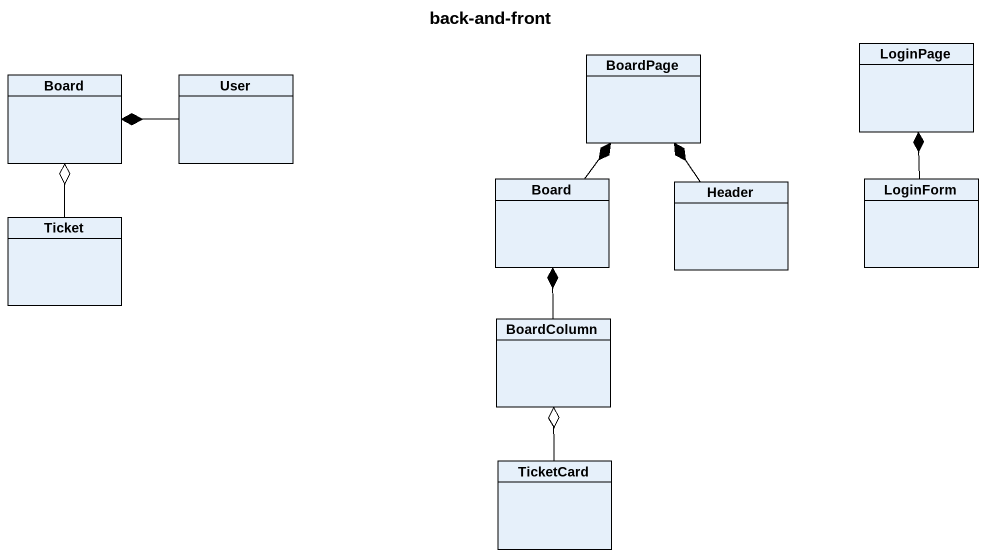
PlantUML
@startuml
title back-and-front
hide circle
hide empty members
class Board
class User
class BoardPage
class LoginPage
class "Board" as Board_2
class "Header" as Header_
class LoginForm
class Ticket
class BoardColumn
class TicketCard
User -left-* Board
Board_2 -up-* BoardPage
Header_ -up-* BoardPage
LoginForm -up-* LoginPage
Ticket -up-o Board
BoardColumn -up-* Board_2
TicketCard -up-o BoardColumn
@enduml
